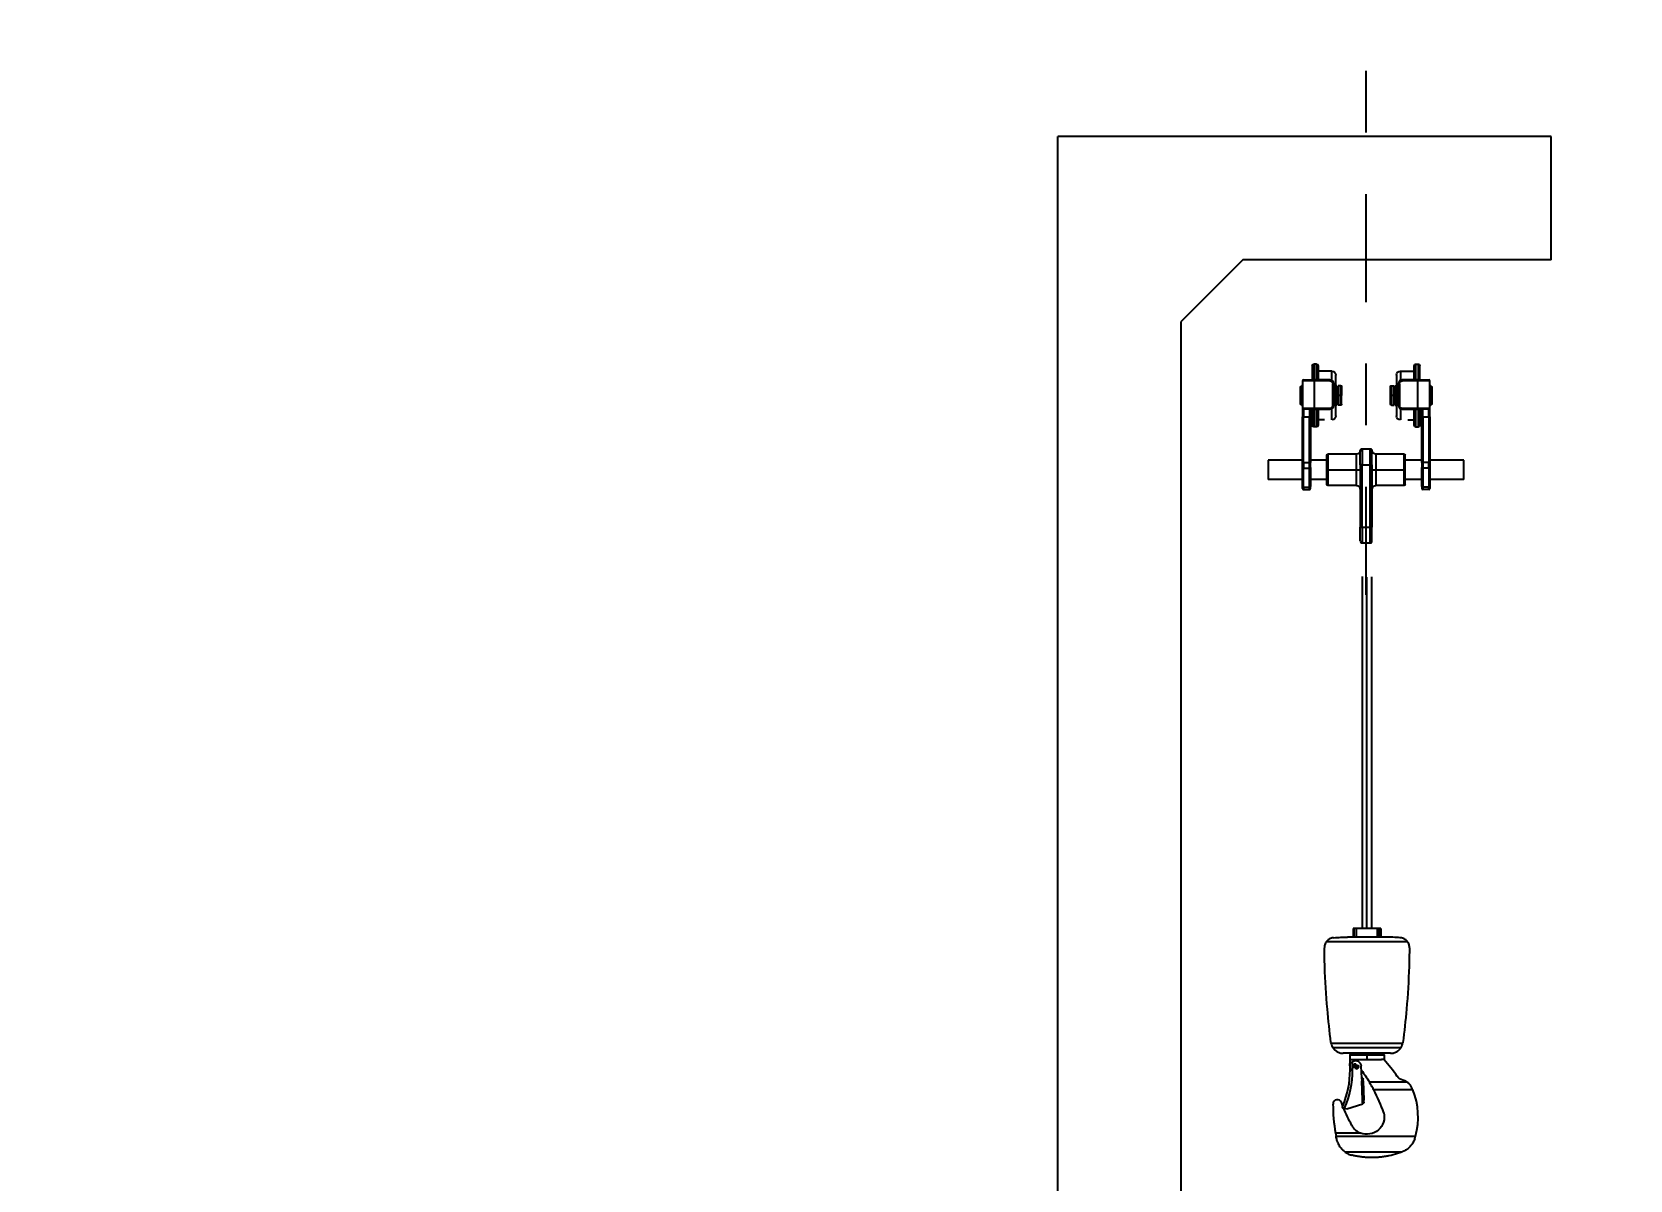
# Model space of a CAD drawing. Header units: feet. Extents: x 0 to 285175, y 0 to 9111378.
# Drawn here: x 285089.331 to 285091.923, y 9111361.07 to 9111362.933 of the extents above; entities that cross this region are included whole.
import ezdxf
from ezdxf import colors
from ezdxf.entities.mleader import LeaderData, LeaderLine
from ezdxf.math import Vec2, Vec3

# ---------------------------------------------------------------- set-up
doc = ezdxf.new("R2010")
doc.units = ezdxf.units.FT
doc.header["$MEASUREMENT"] = 0
doc.linetypes.add('DASHDOT', pattern=[1, 0.5, -0.25, 0, -0.25])
for name, color, linetype in [('EIXO', 1, 'DASHDOT'), ('H-SA-TEXTO', 2, 'CONTINUOUS'), ('Left View-EGC-Monovias', 1, 'CONTINUOUS'), ('Left View-H-SA-EQUIP', 1, 'CONTINUOUS')]:
    doc.layers.add(name, color=color, linetype=linetype)
doc.styles.add('EGC_Arial_2.0mm', font='arial.ttf', dxfattribs={"width": 0.8, "height": 2})

# ---------------------------------------------------------------- blocks, each defined once
blk = doc.blocks.new('_None')

msp = doc.modelspace()

# ---------------------------------------------------------------- linework, layer by layer
at = {"layer": 'EIXO', "ltscale": 0.35}
msp.add_line((285091.4947, 9111362.02), (285091.4947, 9111362.8735), dxfattribs=at)
at = {"layer": 'Left View-H-SA-EQUIP', "linetype": 'ByBlock', "lineweight": -2}
for p, q in [((285090.9947, 9111355.9448), (285090.9947, 9111362.7636)), ((285091.7947, 9111362.7636), (285090.9947, 9111362.7636)), ((285091.7947, 9111362.5636), (285091.7947, 9111362.7636)), ((285091.2947, 9111362.5636), (285091.1947, 9111362.4636)), ((285091.7947, 9111362.5636), (285091.2947, 9111362.5636)), ((285091.1947, 9111355.9448), (285091.1947, 9111362.4636))]:
    msp.add_line(p, q, dxfattribs=at)

# ---------------------------------------------------------------- next in the draw order: leaders
at = {"layer": 'H-SA-TEXTO'}
ml = msp.add_multileader_mtext('Standard', dxfattribs=at)
ml.set_content('CANAL DE TRANSIÇÃO', color=2, style='EGC_Arial_2.0mm')
ml.set_leader_properties(color=1, linetype='ByLayer', lineweight=-1)
ml.set_arrow_properties(name='NONE')
ml.build(insert=Vec2(0, 0))
ml.multileader.update_dxf_attribs({"text_left_attachment_type": 2, "text_right_attachment_type": 2, "dogleg_length": 1.9819, "arrow_head_size": 0.075, "scale": 0.05})
ctx = ml.context
ctx.base_point, ctx.scale, ctx.char_height, ctx.arrow_head_size, ctx.landing_gap_size, ctx.plane_origin, ctx.plane_x_axis, ctx.plane_y_axis = Vec3(285091.2721, 9111370.6421), 0.05, 0.1, 0.075, 0.05, Vec3(285471.8553, 9111433.2192), Vec3(0.999987, 0.005007), Vec3(-0.005007, 0.999987)
ctx.left_attachment, ctx.right_attachment, ctx.text_align_type = 2, 2, 1
notes = []
notes.append((ctx, [(0, (0, 0, 0), (0, 0), (1, 0), 1, [])]))
ctx.mtext.insert, ctx.mtext.text_direction, ctx.mtext.rotation, ctx.mtext.width, ctx.mtext.defined_height, ctx.mtext.alignment, ctx.mtext.flow_direction = Vec3(285091.9374, 9111370.7207), Vec3(0.999987, 0.005007), 0.005007, 3.390088210153408e-11, 1.047, 2, 5
ctx.mtext.has_bg_fill, ctx.mtext.bg_color, ctx.mtext.bg_scale_factor, ctx.mtext.bg_transparency, ctx.mtext.use_window_bg_color = 1, -1073741824, 1, 0, 1
for ctx, leaders in notes:
    for number, flags, end, landing, length, lines in leaders:
        leader = LeaderData()
        leader.index, (leader.has_last_leader_line, leader.has_dogleg_vector, leader.attachment_direction) = number, flags
        leader.last_leader_point, leader.dogleg_vector, leader.dogleg_length = Vec3(end), Vec3(landing), length
        for number, points, colour, breaks in lines:
            line = LeaderLine()
            line.index, line.vertices, line.color, line.breaks = number, Vec3.list(points), colors.encode_raw_color(colour), breaks
            leader.lines.append(line)
        ctx.leaders.append(leader)

# ---------------------------------------------------------------- next in the draw order: leaders
ml = msp.add_multileader_mtext('Standard', dxfattribs=at)
ml.set_content('CANAL CS21A-TRECHO 1', color=2, style='EGC_Arial_2.0mm')
ml.set_leader_properties(color=1, linetype='ByLayer', lineweight=-1)
ml.set_arrow_properties(name='NONE')
ml.build(insert=Vec2(0, 0))
ml.multileader.update_dxf_attribs({"text_left_attachment_type": 2, "text_right_attachment_type": 2, "dogleg_length": 1.9819, "arrow_head_size": 0.075, "scale": 0.05})
ctx = ml.context
ctx.base_point, ctx.scale, ctx.char_height, ctx.arrow_head_size, ctx.landing_gap_size, ctx.plane_origin, ctx.plane_x_axis, ctx.plane_y_axis = Vec3(285160.9317, 9111368.2089), 0.05, 0.1, 0.075, 0.05, Vec3(285098.0095, 9111752.4827), Vec3(-0.005007, 0.999987), Vec3(-0.999987, -0.005007)
ctx.left_attachment, ctx.right_attachment, ctx.text_align_type = 2, 2, 1
notes = []
notes.append((ctx, [(0, (0, 0, 0), (0, 0), (1, 0), 1, [])]))
ctx.mtext.insert, ctx.mtext.text_direction, ctx.mtext.rotation, ctx.mtext.width, ctx.mtext.defined_height, ctx.mtext.alignment, ctx.mtext.flow_direction = Vec3(285160.8763, 9111368.9256), Vec3(-0.005007, 0.999987), 1.575804, 1.426802, 0.2824, 2, 5
ctx.mtext.has_bg_fill, ctx.mtext.bg_color, ctx.mtext.bg_scale_factor, ctx.mtext.bg_transparency, ctx.mtext.use_window_bg_color = 1, -1073741824, 1, 0, 1
for ctx, leaders in notes:
    for number, flags, end, landing, length, lines in leaders:
        leader = LeaderData()
        leader.index, (leader.has_last_leader_line, leader.has_dogleg_vector, leader.attachment_direction) = number, flags
        leader.last_leader_point, leader.dogleg_vector, leader.dogleg_length = Vec3(end), Vec3(landing), length
        for number, points, colour, breaks in lines:
            line = LeaderLine()
            line.index, line.vertices, line.color, line.breaks = number, Vec3.list(points), colors.encode_raw_color(colour), breaks
            leader.lines.append(line)
        ctx.leaders.append(leader)

# ---------------------------------------------------------------- next in the draw order: leaders
ml = msp.add_multileader_mtext('Standard', dxfattribs=at)
ml.set_content('CÂMARA DE DESCARGA', color=2, style='EGC_Arial_2.0mm')
ml.set_leader_properties(color=1, linetype='ByLayer', lineweight=-1)
ml.set_arrow_properties(name='NONE')
ml.build(insert=Vec2(0, 0))
ml.multileader.update_dxf_attribs({"text_left_attachment_type": 2, "text_right_attachment_type": 2, "dogleg_length": 1.9819, "arrow_head_size": 0.075, "scale": 0.05})
ctx = ml.context
ctx.base_point, ctx.scale, ctx.char_height, ctx.arrow_head_size, ctx.landing_gap_size, ctx.plane_origin, ctx.plane_x_axis, ctx.plane_y_axis = Vec3(285160.155, 9111364.3082), 0.05, 0.1, 0.075, 0.05, Vec3(285539.3343, 9111433.6975), Vec3(0.999987, 0.005007), Vec3(-0.005007, 0.999987)
ctx.left_attachment, ctx.right_attachment, ctx.text_align_type = 2, 2, 1
notes = []
notes.append((ctx, [(0, (0, 0, 0), (0, 0), (1, 0), 1, [])]))
ctx.mtext.insert, ctx.mtext.text_direction, ctx.mtext.rotation, ctx.mtext.width, ctx.mtext.defined_height, ctx.mtext.alignment, ctx.mtext.flow_direction = Vec3(285160.8633, 9111364.3753), Vec3(0.999987, 0.005007), 0.005007, 1.322834, 0.2562, 2, 5
ctx.mtext.has_bg_fill, ctx.mtext.bg_color, ctx.mtext.bg_scale_factor, ctx.mtext.bg_transparency, ctx.mtext.use_window_bg_color = 1, -1073741824, 1, 0, 1
for ctx, leaders in notes:
    for number, flags, end, landing, length, lines in leaders:
        leader = LeaderData()
        leader.index, (leader.has_last_leader_line, leader.has_dogleg_vector, leader.attachment_direction) = number, flags
        leader.last_leader_point, leader.dogleg_vector, leader.dogleg_length = Vec3(end), Vec3(landing), length
        for number, points, colour, breaks in lines:
            line = LeaderLine()
            line.index, line.vertices, line.color, line.breaks = number, Vec3.list(points), colors.encode_raw_color(colour), breaks
            leader.lines.append(line)
        ctx.leaders.append(leader)

# ---------------------------------------------------------------- next in the draw order: linework, layer by layer
at = {"layer": 'Left View-EGC-Monovias', "extrusion": (2.44929e-16, 1, 0)}
for p, q in [((285091.4073, 9111362.3916), (285091.4073, 9111362.3687)), ((285091.4099, 9111362.3941), (285091.4099, 9111362.3687)), ((285091.4143, 9111362.3941), (285091.4099, 9111362.3941)), ((285091.4143, 9111362.3687), (285091.4143, 9111362.3941)), ((285091.4169, 9111362.3916), (285091.4169, 9111362.3687)), ((285091.4391, 9111362.3828), (285091.4169, 9111362.3828)), ((285091.4391, 9111362.3679), (285091.4391, 9111362.3828)), ((285091.4454, 9111362.3433), (285091.4454, 9111362.3765)), ((285091.5439, 9111362.3765), (285091.5439, 9111362.3433)), ((285091.5502, 9111362.3828), (285091.5502, 9111362.3679)), ((285091.5502, 9111362.3828), (285091.5724, 9111362.3828)), ((285091.5724, 9111362.3687), (285091.5724, 9111362.3916)), ((285091.575, 9111362.3941), (285091.575, 9111362.3687)), ((285091.575, 9111362.3941), (285091.5794, 9111362.3941)), ((285091.5794, 9111362.3687), (285091.5794, 9111362.3941)), ((285091.582, 9111362.3687), (285091.582, 9111362.3916)), ((285091.3883, 9111362.3433), (285091.3883, 9111362.3566)), ((285091.3899, 9111362.359), (285091.3899, 9111362.3433)), ((285091.4105, 9111362.3671), (285091.3915, 9111362.3671)), ((285091.3915, 9111362.3671), (285091.3915, 9111362.3227)), ((285091.3931, 9111362.3687), (285091.4105, 9111362.3687)), ((285091.4359, 9111362.3687), (285091.4105, 9111362.3687)), ((285091.4105, 9111362.3687), (285091.4105, 9111362.3671)), ((285091.4359, 9111362.3671), (285091.4105, 9111362.3671)), ((285091.4105, 9111362.3671), (285091.4105, 9111362.3227)), ((285091.4359, 9111362.3671), (285091.4359, 9111362.3687)), ((285091.4423, 9111362.3624), (285091.4407, 9111362.3624)), ((285091.4407, 9111362.3274), (285091.4407, 9111362.3624)), ((285091.4423, 9111362.3624), (285091.4423, 9111362.3274)), ((285091.4474, 9111362.3592), (285091.4454, 9111362.3592)), ((285091.4474, 9111362.3433), (285091.4474, 9111362.3592)), ((285091.4474, 9111362.3576), (285091.4494, 9111362.3576)), ((285091.4494, 9111362.3592), (285091.4494, 9111362.3433)), ((285091.4534, 9111362.3592), (285091.4494, 9111362.3592)), ((285091.4534, 9111362.3433), (285091.4534, 9111362.3592)), ((285091.455, 9111362.3576), (285091.455, 9111362.3433)), ((285091.5343, 9111362.3433), (285091.5343, 9111362.3576)), ((285091.5359, 9111362.3592), (285091.5359, 9111362.3433)), ((285091.5359, 9111362.3592), (285091.5399, 9111362.3592)), ((285091.5399, 9111362.3433), (285091.5399, 9111362.3592)), ((285091.542, 9111362.3576), (285091.5399, 9111362.3576)), ((285091.542, 9111362.3592), (285091.542, 9111362.3433)), ((285091.542, 9111362.3592), (285091.5439, 9111362.3592)), ((285091.5486, 9111362.3624), (285091.547, 9111362.3624)), ((285091.547, 9111362.3274), (285091.547, 9111362.3624)), ((285091.5486, 9111362.3624), (285091.5486, 9111362.3274)), ((285091.5534, 9111362.3687), (285091.5534, 9111362.3671)), ((285091.5788, 9111362.3687), (285091.5534, 9111362.3687)), ((285091.5788, 9111362.3671), (285091.5534, 9111362.3671)), ((285091.5788, 9111362.3687), (285091.5963, 9111362.3687)), ((285091.5788, 9111362.3671), (285091.5788, 9111362.3687)), ((285091.5978, 9111362.3671), (285091.5788, 9111362.3671)), ((285091.5788, 9111362.3227), (285091.5788, 9111362.3671)), ((285091.5978, 9111362.3227), (285091.5978, 9111362.3671)), ((285091.5994, 9111362.3433), (285091.5994, 9111362.359)), ((285091.601, 9111362.3566), (285091.601, 9111362.3433)), ((285091.3883, 9111362.33), (285091.3883, 9111362.3433)), ((285091.3899, 9111362.3433), (285091.3883, 9111362.3433)), ((285091.3899, 9111362.3433), (285091.3899, 9111362.3276)), ((285091.3915, 9111362.3433), (285091.3899, 9111362.3433)), ((285091.3915, 9111362.3227), (285091.4105, 9111362.3227)), ((285091.3915, 9111362.3227), (285091.3915, 9111362.3084)), ((285091.4105, 9111362.3211), (285091.3931, 9111362.3211)), ((285091.3931, 9111362.3211), (285091.3931, 9111362.3084)), ((285091.4026, 9111362.3211), (285091.4026, 9111362.3084)), ((285091.4042, 9111362.3211), (285091.4042, 9111362.3084)), ((285091.4073, 9111362.3211), (285091.4073, 9111362.295)), ((285091.4099, 9111362.3211), (285091.4099, 9111362.2925)), ((285091.4105, 9111362.3227), (285091.4359, 9111362.3227)), ((285091.4105, 9111362.3227), (285091.4105, 9111362.3211)), ((285091.4105, 9111362.3211), (285091.4359, 9111362.3211)), ((285091.4143, 9111362.2925), (285091.4143, 9111362.3211)), ((285091.4169, 9111362.3211), (285091.4169, 9111362.295)), ((285091.4359, 9111362.3211), (285091.4359, 9111362.3227)), ((285091.4391, 9111362.3038), (285091.4391, 9111362.3219)), ((285091.4407, 9111362.3274), (285091.4423, 9111362.3274)), ((285091.4423, 9111362.3433), (285091.4454, 9111362.3433)), ((285091.4474, 9111362.3433), (285091.4454, 9111362.3433)), ((285091.4454, 9111362.3101), (285091.4454, 9111362.3433)), ((285091.4474, 9111362.3274), (285091.4454, 9111362.3274)), ((285091.4474, 9111362.3274), (285091.4474, 9111362.3433)), ((285091.4474, 9111362.3433), (285091.4494, 9111362.3433)), ((285091.4474, 9111362.329), (285091.4494, 9111362.329)), ((285091.4494, 9111362.3433), (285091.4494, 9111362.3274)), ((285091.4534, 9111362.3433), (285091.4494, 9111362.3433)), ((285091.4534, 9111362.3274), (285091.4494, 9111362.3274)), ((285091.4534, 9111362.3433), (285091.455, 9111362.3433)), ((285091.4534, 9111362.3274), (285091.4534, 9111362.3433)), ((285091.455, 9111362.329), (285091.455, 9111362.3433)), ((285091.5343, 9111362.329), (285091.5343, 9111362.3433)), ((285091.5359, 9111362.3433), (285091.5343, 9111362.3433)), ((285091.5359, 9111362.3433), (285091.5359, 9111362.3274)), ((285091.5399, 9111362.3433), (285091.5359, 9111362.3433)), ((285091.5359, 9111362.3274), (285091.5399, 9111362.3274)), ((285091.5399, 9111362.3274), (285091.5399, 9111362.3433)), ((285091.5399, 9111362.3433), (285091.542, 9111362.3433)), ((285091.542, 9111362.329), (285091.5399, 9111362.329)), ((285091.542, 9111362.3433), (285091.542, 9111362.3274)), ((285091.5439, 9111362.3433), (285091.542, 9111362.3433)), ((285091.542, 9111362.3274), (285091.5439, 9111362.3274)), ((285091.5439, 9111362.3433), (285091.547, 9111362.3433)), ((285091.5439, 9111362.3433), (285091.5439, 9111362.3101)), ((285091.547, 9111362.3274), (285091.5486, 9111362.3274)), ((285091.5502, 9111362.3219), (285091.5502, 9111362.3038)), ((285091.5534, 9111362.3227), (285091.5534, 9111362.3211)), ((285091.5534, 9111362.3227), (285091.5788, 9111362.3227)), ((285091.5534, 9111362.3211), (285091.5788, 9111362.3211)), ((285091.5724, 9111362.295), (285091.5724, 9111362.3211)), ((285091.575, 9111362.3211), (285091.575, 9111362.2925)), ((285091.5788, 9111362.3227), (285091.5978, 9111362.3227)), ((285091.5788, 9111362.3211), (285091.5788, 9111362.3227)), ((285091.5963, 9111362.3211), (285091.5788, 9111362.3211)), ((285091.5794, 9111362.2925), (285091.5794, 9111362.3211)), ((285091.582, 9111362.295), (285091.582, 9111362.3211)), ((285091.5851, 9111362.3084), (285091.5851, 9111362.3211)), ((285091.5867, 9111362.3084), (285091.5867, 9111362.3211)), ((285091.5963, 9111362.3084), (285091.5963, 9111362.3211)), ((285091.5994, 9111362.3433), (285091.5978, 9111362.3433)), ((285091.5978, 9111362.3084), (285091.5978, 9111362.3227)), ((285091.601, 9111362.3433), (285091.5994, 9111362.3433)), ((285091.5994, 9111362.3276), (285091.5994, 9111362.3433)), ((285091.601, 9111362.3433), (285091.601, 9111362.33)), ((285091.3915, 9111362.2343), (285091.3915, 9111362.3084)), ((285091.3931, 9111362.3084), (285091.3915, 9111362.3084)), ((285091.3931, 9111362.2343), (285091.3931, 9111362.3084)), ((285091.3931, 9111362.3084), (285091.4026, 9111362.3084)), ((285091.4026, 9111362.2343), (285091.4026, 9111362.3084)), ((285091.4042, 9111362.3084), (285091.4026, 9111362.3084)), ((285091.4042, 9111362.3084), (285091.4042, 9111362.2343)), ((285091.4272, 9111362.3038), (285091.4169, 9111362.3038)), ((285091.5622, 9111362.3038), (285091.5724, 9111362.3038)), ((285091.5867, 9111362.3084), (285091.5851, 9111362.3084)), ((285091.5851, 9111362.2343), (285091.5851, 9111362.3084)), ((285091.5867, 9111362.3084), (285091.5867, 9111362.2343)), ((285091.5867, 9111362.3084), (285091.5963, 9111362.3084)), ((285091.5978, 9111362.3084), (285091.5963, 9111362.3084)), ((285091.5963, 9111362.3084), (285091.5963, 9111362.2343)), ((285091.5978, 9111362.3084), (285091.5978, 9111362.2343)), ((285091.4143, 9111362.2925), (285091.4099, 9111362.2925)), ((285091.575, 9111362.2925), (285091.5794, 9111362.2925)), ((285091.4312, 9111362.2227), (285091.4312, 9111362.2465)), ((285091.4327, 9111362.2481), (285091.4327, 9111362.2227)), ((285091.4788, 9111362.2481), (285091.4327, 9111362.2481)), ((285091.4788, 9111362.2227), (285091.4788, 9111362.2481)), ((285091.4851, 9111362.231), (285091.4851, 9111362.2532)), ((285091.4883, 9111362.2564), (285091.4883, 9111362.231)), ((285091.501, 9111362.2564), (285091.4883, 9111362.2564)), ((285091.501, 9111362.231), (285091.501, 9111362.2564)), ((285091.5042, 9111362.231), (285091.5042, 9111362.2532)), ((285091.5105, 9111362.2481), (285091.5105, 9111362.2227)), ((285091.5566, 9111362.2481), (285091.5105, 9111362.2481)), ((285091.5566, 9111362.2227), (285091.5566, 9111362.2481)), ((285091.5582, 9111362.2227), (285091.5582, 9111362.2465)), ((285091.3359, 9111362.2385), (285091.3359, 9111362.2068)), ((285091.3915, 9111362.2385), (285091.3359, 9111362.2385)), ((285091.3915, 9111362.2264), (285091.3915, 9111362.2343)), ((285091.3915, 9111362.2343), (285091.3931, 9111362.2343)), ((285091.3915, 9111362.1957), (285091.3915, 9111362.2264)), ((285091.3931, 9111362.2343), (285091.3931, 9111362.2253)), ((285091.3931, 9111362.2343), (285091.4026, 9111362.2343)), ((285091.3931, 9111362.1946), (285091.3931, 9111362.2253)), ((285091.3931, 9111362.2253), (285091.4026, 9111362.2253)), ((285091.4026, 9111362.2253), (285091.4026, 9111362.2343)), ((285091.4026, 9111362.2343), (285091.4042, 9111362.2343)), ((285091.4026, 9111362.1946), (285091.4026, 9111362.2253)), ((285091.4312, 9111362.2385), (285091.4042, 9111362.2385)), ((285091.4042, 9111362.2264), (285091.4042, 9111362.2343)), ((285091.4042, 9111362.2264), (285091.4042, 9111362.1957)), ((285091.4312, 9111362.2227), (285091.4327, 9111362.2227)), ((285091.4312, 9111362.1988), (285091.4312, 9111362.2227)), ((285091.4327, 9111362.2227), (285091.4788, 9111362.2227)), ((285091.4327, 9111362.2227), (285091.4327, 9111362.1973)), ((285091.4788, 9111362.2227), (285091.4851, 9111362.2227)), ((285091.4788, 9111362.1973), (285091.4788, 9111362.2227)), ((285091.4851, 9111362.231), (285091.4851, 9111362.1294)), ((285091.4883, 9111362.231), (285091.4851, 9111362.231)), ((285091.4883, 9111362.1294), (285091.4883, 9111362.231)), ((285091.4883, 9111362.231), (285091.501, 9111362.231)), ((285091.501, 9111362.1294), (285091.501, 9111362.231)), ((285091.5042, 9111362.231), (285091.501, 9111362.231)), ((285091.5042, 9111362.231), (285091.5042, 9111362.1294)), ((285091.5042, 9111362.2227), (285091.5105, 9111362.2227)), ((285091.5105, 9111362.2227), (285091.5105, 9111362.1973)), ((285091.5105, 9111362.2227), (285091.5566, 9111362.2227)), ((285091.5566, 9111362.1973), (285091.5566, 9111362.2227)), ((285091.5566, 9111362.2227), (285091.5582, 9111362.2227)), ((285091.5851, 9111362.2385), (285091.5582, 9111362.2385)), ((285091.5582, 9111362.1988), (285091.5582, 9111362.2227)), ((285091.5851, 9111362.2343), (285091.5867, 9111362.2343)), ((285091.5851, 9111362.2343), (285091.5851, 9111362.2264)), ((285091.5851, 9111362.1957), (285091.5851, 9111362.2264)), ((285091.5867, 9111362.2343), (285091.5867, 9111362.2253)), ((285091.5963, 9111362.2343), (285091.5867, 9111362.2343)), ((285091.5867, 9111362.2253), (285091.5867, 9111362.1946)), ((285091.5963, 9111362.2253), (285091.5867, 9111362.2253)), ((285091.5963, 9111362.2343), (285091.5978, 9111362.2343)), ((285091.5963, 9111362.2253), (285091.5963, 9111362.2343)), ((285091.5963, 9111362.2253), (285091.5963, 9111362.1946)), ((285091.6534, 9111362.2385), (285091.5978, 9111362.2385)), ((285091.5978, 9111362.2343), (285091.5978, 9111362.2264)), ((285091.5978, 9111362.2264), (285091.5978, 9111362.1957)), ((285091.6534, 9111362.2068), (285091.6534, 9111362.2385)), ((285091.3915, 9111362.2068), (285091.3359, 9111362.2068)), ((285091.3915, 9111362.1925), (285091.3915, 9111362.1957)), ((285091.3931, 9111362.1946), (285091.3931, 9111362.1909)), ((285091.3931, 9111362.1946), (285091.4026, 9111362.1946)), ((285091.3931, 9111362.1909), (285091.4026, 9111362.1909)), ((285091.4026, 9111362.1909), (285091.4026, 9111362.1946)), ((285091.4312, 9111362.2068), (285091.4042, 9111362.2068)), ((285091.4042, 9111362.1925), (285091.4042, 9111362.1957)), ((285091.4788, 9111362.1973), (285091.4327, 9111362.1973)), ((285091.5566, 9111362.1973), (285091.5105, 9111362.1973)), ((285091.5851, 9111362.2068), (285091.5582, 9111362.2068)), ((285091.5851, 9111362.1957), (285091.5851, 9111362.1925)), ((285091.5867, 9111362.1946), (285091.5867, 9111362.1909)), ((285091.5963, 9111362.1946), (285091.5867, 9111362.1946)), ((285091.5963, 9111362.1909), (285091.5867, 9111362.1909)), ((285091.5963, 9111362.1909), (285091.5963, 9111362.1946)), ((285091.6534, 9111362.2068), (285091.5978, 9111362.2068)), ((285091.5978, 9111362.1957), (285091.5978, 9111362.1925)), ((285091.4851, 9111362.1294), (285091.4883, 9111362.1294)), ((285091.4851, 9111362.1072), (285091.4851, 9111362.1294)), ((285091.4883, 9111362.1294), (285091.4883, 9111362.104)), ((285091.4883, 9111362.1294), (285091.501, 9111362.1294)), ((285091.501, 9111362.104), (285091.501, 9111362.1294)), ((285091.501, 9111362.1294), (285091.5042, 9111362.1294)), ((285091.5042, 9111362.1072), (285091.5042, 9111362.1294)), ((285091.4883, 9111362.104), (285091.501, 9111362.104)), ((285091.4885, 9111362.0497), (285091.4885, 9111361.4782)), ((285091.496, 9111361.4782), (285091.496, 9111362.0487)), ((285091.5035, 9111362.0491), (285091.5035, 9111361.4782)), ((285091.4649, 9111361.4646), (285091.527, 9111361.4646)), ((285091.4755, 9111361.4782), (285091.4734, 9111361.4782)), ((285091.4734, 9111361.4782), (285091.4734, 9111361.4646)), ((285091.4755, 9111361.4646), (285091.4755, 9111361.4782)), ((285091.479, 9111361.4782), (285091.4755, 9111361.4782)), ((285091.479, 9111361.4646), (285091.479, 9111361.4782)), ((285091.5129, 9111361.4782), (285091.479, 9111361.4782)), ((285091.5129, 9111361.4646), (285091.5129, 9111361.4782)), ((285091.5164, 9111361.4782), (285091.5129, 9111361.4782)), ((285091.5164, 9111361.4646), (285091.5164, 9111361.4782)), ((285091.5185, 9111361.4782), (285091.5164, 9111361.4782)), ((285091.5185, 9111361.4782), (285091.5185, 9111361.4646)), ((285091.5619, 9111361.4567), (285091.43, 9111361.4567)), ((285091.5539, 9111361.2916), (285091.438, 9111361.2916)), ((285091.551, 9111361.2847), (285091.4409, 9111361.2847)), ((285091.5343, 9111361.2758), (285091.4576, 9111361.2758)), ((285091.4703, 9111361.2758), (285091.468, 9111361.2735)), ((285091.468, 9111361.2735), (285091.496, 9111361.2735)), ((285091.468, 9111361.2735), (285091.468, 9111361.2655)), ((285091.468, 9111361.2655), (285091.468, 9111361.2545)), ((285091.4694, 9111361.2655), (285091.468, 9111361.2655)), ((285091.4694, 9111361.2655), (285091.496, 9111361.2655)), ((285091.4732, 9111361.2621), (285091.4722, 9111361.2615)), ((285091.478, 9111361.2655), (285091.478, 9111361.2635)), ((285091.478, 9111361.2501), (285091.478, 9111361.2588)), ((285091.496, 9111361.2758), (285091.496, 9111361.2735)), ((285091.496, 9111361.2735), (285091.496, 9111361.2655)), ((285091.496, 9111361.2735), (285091.524, 9111361.2735)), ((285091.496, 9111361.2655), (285091.5196, 9111361.2655)), ((285091.5239, 9111361.2655), (285091.5196, 9111361.2655)), ((285091.5217, 9111361.2758), (285091.524, 9111361.2735)), ((285091.524, 9111361.2735), (285091.524, 9111361.2655)), ((285091.4687, 9111361.2489), (285091.4727, 9111361.2489)), ((285091.4876, 9111361.2353), (285091.4869, 9111361.2548)), ((285091.4873, 9111361.2445), (285091.49, 9111361.2445)), ((285091.4876, 9111361.2358), (285091.4896, 9111361.2359)), ((285091.4877, 9111361.234), (285091.4876, 9111361.2353)), ((285091.4876, 9111361.2353), (285091.4876, 9111361.2353)), ((285091.4877, 9111361.234), (285091.4878, 9111361.2311)), ((285091.4897, 9111361.234), (285091.4877, 9111361.234)), ((285091.4889, 9111361.1995), (285091.4878, 9111361.2311)), ((285091.4878, 9111361.2311), (285091.4898, 9111361.2311)), ((285091.4896, 9111361.2359), (285091.4897, 9111361.234)), ((285091.4898, 9111361.2311), (285091.4897, 9111361.234)), ((285091.4898, 9111361.2311), (285091.4909, 9111361.1996)), ((285091.4997, 9111361.2293), (285091.5607, 9111361.2293)), ((285091.5067, 9111361.217), (285091.5701, 9111361.217)), ((285091.5704, 9111361.2165), (285091.507, 9111361.2165)), ((285091.4581, 9111361.187), (285091.4576, 9111361.1872)), ((285091.4576, 9111361.1872), (285091.4576, 9111361.1872)), ((285091.4596, 9111361.1867), (285091.4632, 9111361.1859)), ((285091.4632, 9111361.1859), (285091.4891, 9111361.1938)), ((285091.4889, 9111361.1995), (285091.4909, 9111361.1996)), ((285091.489, 9111361.1966), (285091.4889, 9111361.1995)), ((285091.489, 9111361.1966), (285091.491, 9111361.1967)), ((285091.489, 9111361.1953), (285091.489, 9111361.1966)), ((285091.489, 9111361.1953), (285091.489, 9111361.1953)), ((285091.489, 9111361.1953), (285091.4891, 9111361.1938)), ((285091.491, 9111361.1949), (285091.489, 9111361.1948)), ((285091.491, 9111361.1967), (285091.4909, 9111361.1996)), ((285091.491, 9111361.1967), (285091.491, 9111361.1949)), ((285091.4857, 9111361.1463), (285091.4451, 9111361.1463)), ((285091.446, 9111361.1415), (285091.5748, 9111361.1415)), ((285091.5528, 9111361.1156), (285091.4605, 9111361.1156))]:
    msp.add_line(p, q, dxfattribs=at)
at = {"layer": 'Left View-EGC-Monovias', "extrusion": (2.22045e-16, -4.81482e-32, -1)}
for centre, radius, start, end in [((-285091.4099, 9111362.3916), 0.00254, 0, 90), ((-285091.4143, 9111362.3916), 0.00254, 90, 180), ((-285091.4391, 9111362.3765), 0.00635, 90, 180), ((-285091.5502, 9111362.3765), 0.00635, 0, 90), ((-285091.575, 9111362.3916), 0.00254, 0, 90), ((-285091.5794, 9111362.3916), 0.00254, 90, 180), ((-285091.3908, 9111362.3566), 0.00254, 0, 67.9757), ((-285091.3889, 9111362.3613), 0.00254, 180, 247.9757), ((-285091.4359, 9111362.3624), 0.00476, 90, 180), ((-285091.4534, 9111362.3576), 0.00159, 90, 180), ((-285091.5359, 9111362.3576), 0.00159, 0, 90), ((-285091.5534, 9111362.3624), 0.00476, 0, 90), ((-285091.6004, 9111362.3613), 0.00254, 292.0243, 0), ((-285091.5985, 9111362.3566), 0.00254, 112.0243, 180), ((-285091.3908, 9111362.33), 0.00254, 292.0243, 0), ((-285091.3889, 9111362.3253), 0.00254, 112.0243, 180), ((-285091.4534, 9111362.329), 0.00159, 180, 270), ((-285091.5359, 9111362.329), 0.00159, 270, 0), ((-285091.6004, 9111362.3253), 0.00254, 0, 67.9757), ((-285091.5985, 9111362.33), 0.00254, 180, 247.9757), ((-285091.4099, 9111362.295), 0.00254, 270, 0), ((-285091.4143, 9111362.295), 0.00254, 180, 270), ((-285091.4391, 9111362.3101), 0.00635, 180, 270), ((-285091.5502, 9111362.3101), 0.00635, 270, 0), ((-285091.575, 9111362.295), 0.00254, 270, 0), ((-285091.5794, 9111362.295), 0.00254, 180, 270), ((-285091.4327, 9111362.2465), 0.00159, 0, 90), ((-285091.4788, 9111362.2544), 0.00635, 187.1902, 270), ((-285091.5105, 9111362.2544), 0.00635, 270, 352.8097), ((-285091.5566, 9111362.2465), 0.00159, 90, 180), ((-285091.4327, 9111362.1988), 0.00159, 270, 0), ((-285091.4788, 9111362.1909), 0.00635, 90, 168.4631), ((-285091.5105, 9111362.1909), 0.00635, 11.5369, 90), ((-285091.5566, 9111362.1988), 0.00159, 180, 270), ((-285091.2659, 9111361.0891), 0.2727, 144.2504, 149.0485), ((-285091.5576, 9111361.247), 0.0152, 283.5358, 325.7355), ((-285091.7427, 9111361.305), 0.3081, 338.126, 339.2969), ((-285091.7427, 9111361.305), 0.3081, 331.6618, 337.4819), ((-285091.496, 9111361.1725), 0.0281, 166.3139, 291.3386)]:
    msp.add_arc(centre, radius, start, end, dxfattribs=at)
at = {"layer": 'Left View-EGC-Monovias'}
for centre, radius, start, end in [((285091.3931, 9111362.3671), 0.00159, 90, 180), ((285091.4359, 9111362.3624), 0.00635, 0, 90), ((285091.5534, 9111362.3624), 0.00635, 90, 180), ((285091.5963, 9111362.3671), 0.00159, 0, 90), ((285091.3931, 9111362.3227), 0.00159, 180, 270), ((285091.4359, 9111362.3274), 0.00476, 270, 0), ((285091.4359, 9111362.3274), 0.00635, 270, 0), ((285091.5534, 9111362.3274), 0.00635, 180, 270), ((285091.5534, 9111362.3274), 0.00476, 180, 270), ((285091.5963, 9111362.3227), 0.00159, 270, 0), ((285091.4883, 9111362.2532), 0.00318, 90, 180), ((285091.501, 9111362.2532), 0.00318, 0, 90), ((285091.3931, 9111362.1925), 0.00159, 180, 270), ((285091.4026, 9111362.1925), 0.00159, 270, 0), ((285091.5867, 9111362.1925), 0.00159, 180, 270), ((285091.5963, 9111362.1925), 0.00159, 270, 0), ((285091.4883, 9111362.1072), 0.00317, 182.5702, 270), ((285091.501, 9111362.1072), 0.00317, 270, 0), ((285091.3187, 9111361.2489), 0.15, 0, 3.8965), ((285091.3187, 9111361.2489), 0.154, 0, 4.6883), ((285091.478, 9111361.2545), 0.009, 1.9995, 121.9966), ((285091.478, 9111361.2545), 0.00436, 90, 270), ((285091.478, 9111361.2545), 0.00436, 270, 90), ((285091.3201, 9111361.0851), 0.2722, 34.2645, 41.4904), ((285091.3187, 9111361.2489), 0.15, 336.9464, 0), ((285091.3187, 9111361.2489), 0.154, 336.1919, 0), ((285091.478, 9111361.2545), 0.01, 180, 202.5889), ((285091.5489, 9111361.2108), 0.022, 57.6386, 76.4641), ((285091.2659, 9111361.0891), 0.2727, 19.2855, 27.8453), ((285091.462, 9111361.1725), 0.117, 22.0903, 22.3676), ((285091.462, 9111361.1725), 0.117, 344.6348, 22.0903), ((285091.448, 9111361.1935), 0.007, 21.5256, 180.0141), ((285091.711, 9111361.1935), 0.2701, 180.0022, 190.0483), ((285091.3187, 9111361.2489), 0.15, 335.9001, 336.9464), ((285091.496, 9111361.1725), 0.0281, 209.4566, 248.6614)]:
    msp.add_arc(centre, radius, start, end, dxfattribs=at)
for centre, major_axis, ratio, start_param, end_param in [((285091.3931, 9111362.2264), (0.00159, 0), 0.707107, 3.141593, 4.712389), ((285091.4026, 9111362.2264), (0.00159, 0), 0.707107, 4.712389, 6.283185), ((285091.5867, 9111362.2264), (0.00159, 0), 0.707107, 3.141593, 4.712389), ((285091.5963, 9111362.2264), (0.00159, 0), 0.707107, 4.712389, 6.283185), ((285091.4433, 9111361.4474), (-0.0163, -0.0001), 0.989603, -0.00392, 0.003924), ((285091.7114, 9111361.1935), (0.2704, 0), 0.999366, 3.316859, 3.335257), ((285091.5034, 9111361.2413), (-0.1233, 0.0556), 0.995933, 2.366778, 2.373463)]:
    msp.add_ellipse(centre, major_axis=major_axis, ratio=ratio, start_param=start_param, end_param=end_param, dxfattribs=at)
at = {"layer": 'Left View-EGC-Monovias', "extrusion": (2.22045e-16, -5.43852e-32, -1)}
for centre, start_param, end_param in [((285091.3931, 9111362.1957), 4.712389, 6.283185), ((285091.4026, 9111362.1957), 3.141593, 4.712389), ((285091.5867, 9111362.1957), 4.712389, 6.283185), ((285091.5963, 9111362.1957), 3.141593, 4.712389)]:
    msp.add_ellipse(centre, major_axis=(-0.00159, 0), ratio=0.707107, start_param=start_param, end_param=end_param, dxfattribs=at)
at = {"layer": 'Left View-EGC-Monovias', "extrusion": (2.22045e-16, -3.69779e-32, -1)}
msp.add_ellipse((285091.4576, 9111361.2958), major_axis=(-0.0041, 0.0196), ratio=0.999878, start_param=4.712146, end_param=4.788674, dxfattribs=at)
at = {"layer": 'Left View-EGC-Monovias', "extrusion": (2.22045e-16, -5.54668e-32, -1)}
msp.add_ellipse((285091.5343, 9111361.2958), major_axis=(0.0041, 0.0196), ratio=0.999878, start_param=1.494511, end_param=1.57104, dxfattribs=at)
at = {"layer": 'Left View-EGC-Monovias'}
for points, knots in [([(285091.4851, 9111362.2536), (285091.4851, 9111362.2539), (285091.4852, 9111362.2543), (285091.4855, 9111362.2549), (285091.4857, 9111362.2552), (285091.4862, 9111362.2557), (285091.4865, 9111362.2559), (285091.4871, 9111362.2562), (285091.4874, 9111362.2563), (285091.4879, 9111362.2564), (285091.4881, 9111362.2564), (285091.4882, 9111362.2564)], [0, 0, 0, 0, 1.029012, 1.029012, 2.061167, 2.061167, 3.093208, 3.093208, 4.125254, 4.125254, 4.570112, 4.570112, 4.570112, 4.570112]), ([(285091.4851, 9111362.2536), (285091.4851, 9111362.2536), (285091.4851, 9111362.2536), (285091.4851, 9111362.2536), (285091.4851, 9111362.2536), (285091.4851, 9111362.2535), (285091.4851, 9111362.2535), (285091.4851, 9111362.2535), (285091.4851, 9111362.2534), (285091.4851, 9111362.2534), (285091.4851, 9111362.2533), (285091.4851, 9111362.2533), (285091.4851, 9111362.2532)], [0.5, 0.5, 0.5, 0.5, 0.625, 0.625, 0.625, 0.75, 0.75, 0.75, 0.875, 0.875, 0.875, 1, 1, 1, 1]), ([(285091.4883, 9111362.2564), (285091.4883, 9111362.2564), (285091.4883, 9111362.2564), (285091.4883, 9111362.2564), (285091.4883, 9111362.2564), (285091.4883, 9111362.2564), (285091.4883, 9111362.2564), (285091.4883, 9111362.2564), (285091.4882, 9111362.2564), (285091.4882, 9111362.2564), (285091.4882, 9111362.2564), (285091.4882, 9111362.2564), (285091.4882, 9111362.2564)], [0, 0, 0, 0, 0.002154782, 0.002154782, 0.002154782, 0.004309565, 0.004309565, 0.004309565, 0.006464347, 0.006464347, 0.006464347, 0.00861913, 0.00861913, 0.00861913, 0.00861913]), ([(285091.5011, 9111362.2564), (285091.5011, 9111362.2564), (285091.5011, 9111362.2564), (285091.5011, 9111362.2564), (285091.5011, 9111362.2564), (285091.5011, 9111362.2564), (285091.5011, 9111362.2564), (285091.501, 9111362.2564), (285091.501, 9111362.2564), (285091.501, 9111362.2564), (285091.501, 9111362.2564), (285091.501, 9111362.2564), (285091.501, 9111362.2564)], [0.008619129, 0.008619129, 0.008619129, 0.008619129, 0.010773912, 0.010773912, 0.010773912, 0.012928694, 0.012928694, 0.012928694, 0.015083476, 0.015083476, 0.015083476, 0.017238259, 0.017238259, 0.017238259, 0.017238259]), ([(285091.5011, 9111362.2564), (285091.5013, 9111362.2564), (285091.5016, 9111362.2564), (285091.5021, 9111362.2562), (285091.5024, 9111362.2561), (285091.5035, 9111362.2555), (285091.5041, 9111362.2545), (285091.5042, 9111362.2536)], [0, 0, 0, 0, 0.707425, 0.707425, 1.719874, 1.719874, 4.486988, 4.486988, 4.486988, 4.486988]), ([(285091.5042, 9111362.2532), (285091.5042, 9111362.2533), (285091.5042, 9111362.2533), (285091.5042, 9111362.2534), (285091.5042, 9111362.2534), (285091.5042, 9111362.2535), (285091.5042, 9111362.2535), (285091.5042, 9111362.2535), (285091.5042, 9111362.2536), (285091.5042, 9111362.2536), (285091.5042, 9111362.2536), (285091.5042, 9111362.2536), (285091.5042, 9111362.2536)], [0, 0, 0, 0, 0.125, 0.125, 0.125, 0.25, 0.25, 0.25, 0.375, 0.375, 0.375, 0.5, 0.5, 0.5, 0.5]), ([(285091.4851, 9111362.1914), (285091.4851, 9111362.1915), (285091.4851, 9111362.1917), (285091.4851, 9111362.1918), (285091.4851, 9111362.1918), (285091.4851, 9111362.1919), (285091.4851, 9111362.192), (285091.485, 9111362.192), (285091.485, 9111362.1921), (285091.485, 9111362.1921), (285091.485, 9111362.1921), (285091.485, 9111362.1922), (285091.485, 9111362.1922), (285091.485, 9111362.1922), (285091.485, 9111362.1922), (285091.485, 9111362.1922), (285091.485, 9111362.1922), (285091.485, 9111362.1922), (285091.485, 9111362.1922)], [0, 0, 0, 0, 0.125, 0.125, 0.125, 0.25, 0.25, 0.25, 0.375, 0.375, 0.375, 0.4375, 0.4375, 0.4375, 0.46875, 0.46875, 0.46875, 0.4999539, 0.4999539, 0.4999539, 0.4999539]), ([(285091.4851, 9111362.1914), (285091.4851, 9111362.1917), (285091.4851, 9111362.1919), (285091.4851, 9111362.192), (285091.4851, 9111362.192), (285091.485, 9111362.192), (285091.485, 9111362.192), (285091.485, 9111362.192), (285091.485, 9111362.192), (285091.485, 9111362.192), (285091.485, 9111362.192), (285091.485, 9111362.192), (285091.485, 9111362.192), (285091.485, 9111362.192)], [0, 0, 0, 0, 3.637722, 3.637722, 4.705262, 4.705262, 5.236723, 5.236723, 5.501059, 5.501059, 5.63251, 5.63251, 5.650701, 5.650701, 5.650701, 5.650701]), ([(285091.5043, 9111362.1922), (285091.5043, 9111362.1922), (285091.5043, 9111362.1922), (285091.5043, 9111362.1922), (285091.5043, 9111362.1922), (285091.5043, 9111362.1922), (285091.5043, 9111362.1921), (285091.5043, 9111362.1921), (285091.5043, 9111362.192), (285091.5043, 9111362.192), (285091.5042, 9111362.1919), (285091.5042, 9111362.1918), (285091.5042, 9111362.1918), (285091.5042, 9111362.1917), (285091.5042, 9111362.1917), (285091.5042, 9111362.1916), (285091.5042, 9111362.1915), (285091.5042, 9111362.1915), (285091.5042, 9111362.1914)], [0.4999539, 0.4999539, 0.4999539, 0.4999539, 0.5, 0.5, 0.5, 0.625, 0.625, 0.625, 0.75, 0.75, 0.75, 0.875, 0.875, 0.875, 0.9375, 0.9375, 0.9375, 1, 1, 1, 1]), ([(285091.5043, 9111362.192), (285091.5043, 9111362.192), (285091.5043, 9111362.192), (285091.5043, 9111362.192), (285091.5043, 9111362.192), (285091.5043, 9111362.192), (285091.5043, 9111362.192), (285091.5043, 9111362.192), (285091.5042, 9111362.1919), (285091.5042, 9111362.1917), (285091.5042, 9111362.1916), (285091.5042, 9111362.1914)], [2.116601, 2.116601, 2.116601, 2.116601, 2.154508, 2.154508, 2.429863, 2.429863, 3.255987, 3.255987, 5.736493, 5.736493, 7.769118, 7.769118, 7.769118, 7.769118]), ([(285091.5043, 9111362.192), (285091.5043, 9111362.192), (285091.5043, 9111362.192), (285091.5043, 9111362.192), (285091.5042, 9111362.1919), (285091.5042, 9111362.1918), (285091.5042, 9111362.1916), (285091.5042, 9111362.1914)], [0.593687, 0.593687, 0.593687, 0.593687, 1.200821, 1.200821, 3.25947, 3.25947, 5.930465, 5.930465, 5.930465, 5.930465]), ([(285091.5043, 9111362.1922), (285091.5043, 9111362.1921), (285091.5043, 9111362.1921), (285091.5043, 9111362.192), (285091.5043, 9111362.192), (285091.5043, 9111362.192), (285091.5043, 9111362.192), (285091.5043, 9111362.192), (285091.5043, 9111362.192), (285091.5043, 9111362.192), (285091.5043, 9111362.192), (285091.5043, 9111362.192)], [0, 0, 0, 0, 0.1270836, 0.1270836, 0.150894, 0.150894, 0.1598343, 0.1598343, 0.1661906, 0.1661906, 0.16734, 0.16734, 0.16734, 0.16734]), ([(285091.4419, 9111361.4633), (285091.4458, 9111361.4636), (285091.4499, 9111361.4638), (285091.4595, 9111361.4643), (285091.4627, 9111361.4645), (285091.4644, 9111361.4645), (285091.4646, 9111361.4645), (285091.4648, 9111361.4646), (285091.4648, 9111361.4646), (285091.4649, 9111361.4646), (285091.4649, 9111361.4646), (285091.4649, 9111361.4646), (285091.4649, 9111361.4646), (285091.4649, 9111361.4646)], [-3.599431, -3.599431, -3.599431, -3.599431, -2.428384, -2.428384, -0.622467, -0.622467, -0.257052, -0.257052, -0.107444, -0.107444, -0.048869, -0.048869, 0, 0, 0, 0]), ([(285091.55, 9111361.4633), (285091.5461, 9111361.4636), (285091.542, 9111361.4638), (285091.5324, 9111361.4643), (285091.5292, 9111361.4645), (285091.5275, 9111361.4645), (285091.5273, 9111361.4645), (285091.5271, 9111361.4646), (285091.5271, 9111361.4646), (285091.527, 9111361.4646), (285091.527, 9111361.4646), (285091.527, 9111361.4646), (285091.527, 9111361.4646), (285091.527, 9111361.4646)], [0, 0, 0, 0, 0.1778527, 0.1778527, 0.452013, 0.452013, 0.5074314, 0.5074314, 0.5301194, 0.5301194, 0.5390041, 0.5390041, 0.5464192, 0.5464192, 0.5464192, 0.5464192]), ([(285091.43, 9111361.4567), (285091.4299, 9111361.4566), (285091.4298, 9111361.4564), (285091.4291, 9111361.4554), (285091.4286, 9111361.4545), (285091.4278, 9111361.4525), (285091.4275, 9111361.4515), (285091.4271, 9111361.4494), (285091.427, 9111361.4484), (285091.427, 9111361.4474)], [-7.2617652, -7.2617652, -7.2617652, -7.2617652, -7.2089235, -7.2089235, -6.9048854, -6.9048854, -6.6008472, -6.6008472, -6.2968091, -6.2968091, -6.2968091, -6.2968091]), ([(285091.4377, 9111361.2931), (285091.4354, 9111361.311), (285091.4334, 9111361.3292), (285091.4298, 9111361.3704), (285091.4284, 9111361.3934), (285091.4273, 9111361.4268), (285091.4271, 9111361.437), (285091.427, 9111361.4472)], [-70.04933, -70.04933, -70.04933, -70.04933, -64.676622, -64.676622, -58.064096, -58.064096, -55.162428, -55.162428, -55.162428, -55.162428]), ([(285091.4419, 9111361.4633), (285091.4412, 9111361.4633), (285091.4405, 9111361.4632), (285091.4388, 9111361.4628), (285091.4378, 9111361.4625), (285091.4359, 9111361.4618), (285091.435, 9111361.4613), (285091.4333, 9111361.4601), (285091.4325, 9111361.4595), (285091.4312, 9111361.4582), (285091.4306, 9111361.4575), (285091.43, 9111361.4567)], [-7.684318, -7.684318, -7.684318, -7.684318, -7.47178, -7.47178, -7.148973, -7.148973, -6.826166, -6.826166, -6.50336, -6.50336, -6.247553, -6.247553, -6.247553, -6.247553]), ([(285091.5619, 9111361.4567), (285091.5613, 9111361.4575), (285091.5607, 9111361.4582), (285091.5594, 9111361.4595), (285091.5586, 9111361.4601), (285091.5569, 9111361.4613), (285091.556, 9111361.4618), (285091.5541, 9111361.4625), (285091.5531, 9111361.4628), (285091.5514, 9111361.4632), (285091.5507, 9111361.4633), (285091.55, 9111361.4633)], [-6.027015, -6.027015, -6.027015, -6.027015, -5.771209, -5.771209, -5.448402, -5.448402, -5.125596, -5.125596, -4.802789, -4.802789, -4.590252, -4.590252, -4.590252, -4.590252]), ([(285091.5649, 9111361.4472), (285091.5648, 9111361.437), (285091.5646, 9111361.4268), (285091.5635, 9111361.3934), (285091.5622, 9111361.3704), (285091.5585, 9111361.3292), (285091.5565, 9111361.311), (285091.5542, 9111361.2931)], [-51.660392, -51.660392, -51.660392, -51.660392, -48.758724, -48.758724, -42.146198, -42.146198, -36.77349, -36.77349, -36.77349, -36.77349]), ([(285091.5649, 9111361.4472), (285091.5649, 9111361.4473), (285091.5649, 9111361.4473), (285091.5649, 9111361.4484), (285091.5648, 9111361.4494), (285091.5644, 9111361.4515), (285091.5641, 9111361.4525), (285091.5633, 9111361.4545), (285091.5628, 9111361.4554), (285091.5621, 9111361.4564), (285091.562, 9111361.4566), (285091.5619, 9111361.4567)], [-3.384323, -3.384323, -3.384323, -3.384323, -3.3715603, -3.3715603, -3.0682063, -3.0682063, -2.7648523, -2.7648523, -2.4614983, -2.4614983, -2.4067019, -2.4067019, -2.4067019, -2.4067019]), ([(285091.438, 9111361.2916), (285091.4383, 9111361.2904), (285091.4386, 9111361.2892), (285091.4396, 9111361.2869), (285091.4402, 9111361.2858), (285091.4409, 9111361.2847)], [-0.7550659, -0.7550659, -0.7550659, -0.7550659, -0.3775325, -0.3775325, 0, 0, 0, 0]), ([(285091.4409, 9111361.2847), (285091.4417, 9111361.2835), (285091.4426, 9111361.2824), (285091.4447, 9111361.2804), (285091.4459, 9111361.2795), (285091.4485, 9111361.2778), (285091.4503, 9111361.277), (285091.454, 9111361.276), (285091.4559, 9111361.2758), (285091.4576, 9111361.2758)], [-7.011053, -7.011053, -7.011053, -7.011053, -6.592787, -6.592787, -6.168554, -6.168554, -5.548215, -5.548215, -4.927877, -4.927877, -4.927877, -4.927877]), ([(285091.5343, 9111361.2758), (285091.536, 9111361.2758), (285091.5379, 9111361.276), (285091.5416, 9111361.277), (285091.5434, 9111361.2778), (285091.546, 9111361.2795), (285091.5472, 9111361.2804), (285091.5493, 9111361.2824), (285091.5502, 9111361.2835), (285091.551, 9111361.2847)], [-2.083176, -2.083176, -2.083176, -2.083176, -1.462838, -1.462838, -0.842499, -0.842499, -0.418266, -0.418266, 0, 0, 0, 0]), ([(285091.551, 9111361.2847), (285091.551, 9111361.2848), (285091.5511, 9111361.2849), (285091.5511, 9111361.2849), (285091.5512, 9111361.285), (285091.5512, 9111361.2851), (285091.5513, 9111361.2852), (285091.5513, 9111361.2852), (285091.5514, 9111361.2853), (285091.5514, 9111361.2854), (285091.5515, 9111361.2855), (285091.5515, 9111361.2856), (285091.5516, 9111361.2856), (285091.5516, 9111361.2857), (285091.5517, 9111361.2858), (285091.5517, 9111361.2859), (285091.5517, 9111361.2859), (285091.5518, 9111361.286), (285091.5518, 9111361.2861), (285091.5519, 9111361.2862), (285091.5519, 9111361.2863), (285091.552, 9111361.2863), (285091.5521, 9111361.2866), (285091.5523, 9111361.2869), (285091.5524, 9111361.2872), (285091.5525, 9111361.2875), (285091.5526, 9111361.2877), (285091.5528, 9111361.288), (285091.5529, 9111361.2883), (285091.553, 9111361.2886), (285091.5531, 9111361.2889), (285091.5532, 9111361.2892), (285091.5533, 9111361.2895), (285091.5534, 9111361.2898), (285091.5534, 9111361.2898), (285091.5534, 9111361.2899), (285091.5535, 9111361.2899), (285091.5535, 9111361.29), (285091.5535, 9111361.29), (285091.5535, 9111361.2901), (285091.5535, 9111361.2901), (285091.5535, 9111361.2902), (285091.5535, 9111361.2902), (285091.5536, 9111361.2903), (285091.5536, 9111361.2903), (285091.5536, 9111361.2904), (285091.5536, 9111361.2904), (285091.5536, 9111361.2904), (285091.5536, 9111361.2905), (285091.5536, 9111361.2905), (285091.5536, 9111361.2906), (285091.5537, 9111361.2906), (285091.5537, 9111361.2907), (285091.5537, 9111361.2907), (285091.5537, 9111361.2908), (285091.5537, 9111361.2908), (285091.5537, 9111361.2909), (285091.5537, 9111361.2909), (285091.5537, 9111361.291), (285091.5538, 9111361.291), (285091.5538, 9111361.2911), (285091.5538, 9111361.2911), (285091.5538, 9111361.2912), (285091.5538, 9111361.2912), (285091.5538, 9111361.2913), (285091.5538, 9111361.2913), (285091.5538, 9111361.2913), (285091.5538, 9111361.2914), (285091.5539, 9111361.2914), (285091.5539, 9111361.2915), (285091.5539, 9111361.2915), (285091.5539, 9111361.2916), (285091.5539, 9111361.2916)], [0, 0, 0, 0, 0.035807, 0.035807, 0.035807, 0.071598, 0.071598, 0.071598, 0.10738, 0.10738, 0.10738, 0.143157, 0.143157, 0.143157, 0.178939, 0.178939, 0.178939, 0.214729, 0.214729, 0.214729, 0.250537, 0.250537, 0.250537, 0.374918, 0.374918, 0.374918, 0.499299, 0.499299, 0.499299, 0.623911, 0.623911, 0.623911, 0.748523, 0.748523, 0.748523, 0.767879, 0.767879, 0.767879, 0.787229, 0.787229, 0.787229, 0.806574, 0.806574, 0.806574, 0.825916, 0.825916, 0.825916, 0.845255, 0.845255, 0.845255, 0.864593, 0.864593, 0.864593, 0.88393, 0.88393, 0.88393, 0.903268, 0.903268, 0.903268, 0.922607, 0.922607, 0.922607, 0.941949, 0.941949, 0.941949, 0.961294, 0.961294, 0.961294, 0.980644, 0.980644, 0.980644, 1, 1, 1, 1]), ([(285091.4722, 9111361.2615), (285091.4717, 9111361.2612), (285091.4713, 9111361.2609), (285091.4704, 9111361.2603), (285091.47, 9111361.2601), (285091.4692, 9111361.2596), (285091.4689, 9111361.2594), (285091.4686, 9111361.2592), (285091.4685, 9111361.2592), (285091.4684, 9111361.2591), (285091.4684, 9111361.2591), (285091.4684, 9111361.2591)], [-0.6692983, -0.6692983, -0.6692983, -0.6692983, -0.5050249, -0.5050249, -0.3357242, -0.3357242, -0.1745464, -0.1745464, -0.0842041, -0.0842041, -0.000001, -0.000001, -0.000001, -0.000001]), ([(285091.5067, 9111361.217), (285091.5056, 9111361.2191), (285091.5044, 9111361.2212), (285091.5021, 9111361.2254), (285091.5009, 9111361.2274), (285091.4997, 9111361.2293)], [-7.412253, -7.412253, -7.412253, -7.412253, -6.709861, -6.709861, -6.031161, -6.031161, -6.031161, -6.031161]), ([(285091.569, 9111361.2196), (285091.5687, 9111361.2204), (285091.5682, 9111361.2213), (285091.567, 9111361.2233), (285091.5661, 9111361.2245), (285091.5643, 9111361.2265), (285091.5631, 9111361.2276), (285091.5615, 9111361.2288), (285091.5611, 9111361.2291), (285091.5607, 9111361.2293)], [-2.44649, -2.44649, -2.44649, -2.44649, -2.177004, -2.177004, -1.781734, -1.781734, -1.336301, -1.336301, -1.193109, -1.193109, -1.193109, -1.193109]), ([(285091.4557, 9111361.1877), (285091.4557, 9111361.1877), (285091.4557, 9111361.1876), (285091.4558, 9111361.1876), (285091.4559, 9111361.1876), (285091.456, 9111361.1876), (285091.4562, 9111361.1875), (285091.4565, 9111361.1875), (285091.4566, 9111361.1874), (285091.457, 9111361.1873), (285091.4572, 9111361.1873), (285091.4576, 9111361.1872), (285091.4579, 9111361.1871), (285091.4583, 9111361.187), (285091.4586, 9111361.187), (285091.4591, 9111361.1869), (285091.4594, 9111361.1868), (285091.4596, 9111361.1867)], [-1.1954976, -1.1954976, -1.1954976, -1.1954976, -1.1218886, -1.1218886, -1.0482795, -1.0482795, -0.9739561, -0.9739561, -0.8996327, -0.8996327, -0.8244636, -0.8244636, -0.7492945, -0.7492945, -0.6734606, -0.6734606, -0.5976267, -0.5976267, -0.5976267, -0.5976267]), ([(285091.4605, 9111361.1156), (285091.459, 9111361.1167), (285091.4576, 9111361.1179), (285091.4548, 9111361.1207), (285091.4534, 9111361.1224), (285091.4509, 9111361.1261), (285091.4498, 9111361.1281), (285091.4483, 9111361.1317), (285091.4478, 9111361.1332), (285091.4474, 9111361.1347)], [-4.305143, -4.305143, -4.305143, -4.305143, -3.760263, -3.760263, -3.117357, -3.117357, -2.474451, -2.474451, -2.025327, -2.025327, -2.025327, -2.025327]), ([(285091.5736, 9111361.1374), (285091.5733, 9111361.1364), (285091.5729, 9111361.1355), (285091.5717, 9111361.1324), (285091.5706, 9111361.1304), (285091.5681, 9111361.1267), (285091.5667, 9111361.125), (285091.5637, 9111361.122), (285091.562, 9111361.1206), (285091.5582, 9111361.1181), (285091.5562, 9111361.117), (285091.554, 9111361.1161), (285091.5538, 9111361.116), (285091.5536, 9111361.1159)], [-19.312618, -19.312618, -19.312618, -19.312618, -19.028791, -19.028791, -18.386662, -18.386662, -17.744533, -17.744533, -17.102487, -17.102487, -16.460442, -16.460442, -16.408371, -16.408371, -16.408371, -16.408371]), ([(285091.4605, 9111361.1156), (285091.4619, 9111361.1146), (285091.4634, 9111361.1137), (285091.4668, 9111361.112), (285091.4688, 9111361.1112), (285091.4709, 9111361.1106)], [-18.230902, -18.230902, -18.230902, -18.230902, -17.691044, -17.691044, -17.020868, -17.020868, -17.020868, -17.020868]), ([(285091.5528, 9111361.1156), (285091.5504, 9111361.1147), (285091.548, 9111361.1138), (285091.541, 9111361.1116), (285091.5363, 9111361.1103), (285091.5294, 9111361.1089), (285091.527, 9111361.1084), (285091.5224, 9111361.1077), (285091.52, 9111361.1074), (285091.5154, 9111361.1069), (285091.5131, 9111361.1068), (285091.5085, 9111361.1065), (285091.5062, 9111361.1065), (285091.5017, 9111361.1065), (285091.4994, 9111361.1065), (285091.4948, 9111361.1068), (285091.4925, 9111361.1069), (285091.4879, 9111361.1074), (285091.4855, 9111361.1077), (285091.4809, 9111361.1084), (285091.4786, 9111361.1089), (285091.4744, 9111361.1097), (285091.4727, 9111361.1101), (285091.4709, 9111361.1106)], [-11.803832, -11.803832, -11.803832, -11.803832, -11.050438, -11.050438, -9.675689, -9.675689, -8.988314, -8.988314, -8.30094, -8.30094, -7.613565, -7.613565, -6.926191, -6.926191, -6.238816, -6.238816, -5.551442, -5.551442, -4.864067, -4.864067, -4.176693, -4.176693, -3.652714, -3.652714, -3.652714, -3.652714])]:
    msp.add_open_spline(points, degree=3, knots=knots, dxfattribs=at)
for points in [[(285091.507, 9111361.2165), (285091.5069, 9111361.2166), (285091.5068, 9111361.2168), (285091.5067, 9111361.217)], [(285091.5701, 9111361.217), (285091.5698, 9111361.2179), (285091.5694, 9111361.2187), (285091.569, 9111361.2196)], [(285091.4474, 9111361.1347), (285091.4469, 9111361.137), (285091.4464, 9111361.1392), (285091.446, 9111361.1415)], [(285091.5736, 9111361.1374), (285091.574, 9111361.1387), (285091.5744, 9111361.1401), (285091.5748, 9111361.1415)]]:
    msp.add_open_spline(points, degree=3, dxfattribs=at)

doc.saveas('drawing.dxf')
